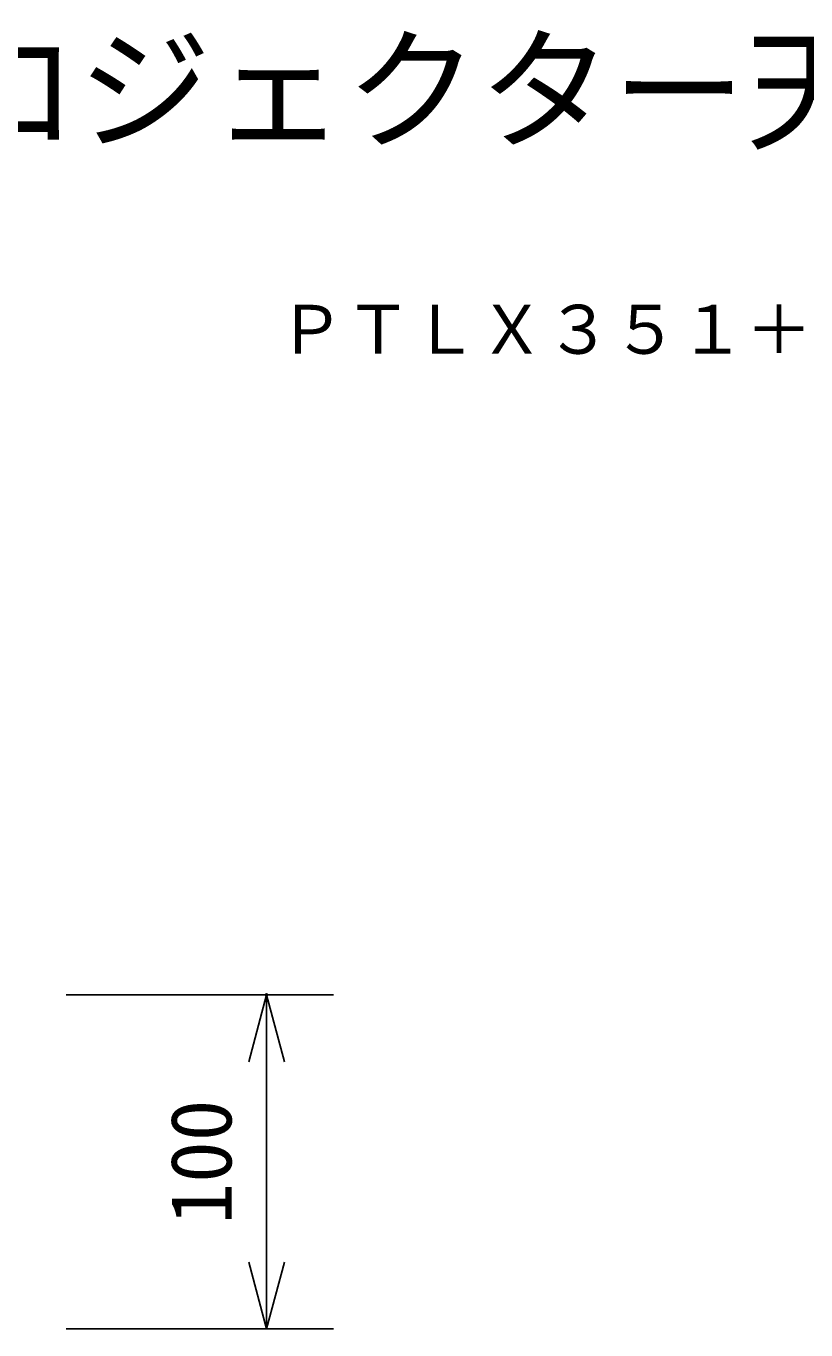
# Model space of a CAD drawing. Units: millimetres, scale not verified. Extents: x -63 to 62, y -57 to 57.
# Drawn here: x -9.08 to 14.27, y 17.71 to 56.75 of the extents above; entities that cross this region are included whole.
import ezdxf
from ezdxf.enums import TextEntityAlignment as Align

# ---------------------------------------------------------------- set-up
doc = ezdxf.new("R2010")
doc.units = ezdxf.units.MM
doc.header["$LTSCALE"] = 0.125
doc.header["$PDMODE"] = 32
doc.header["$PDSIZE"] = 0.0625
for name, color, linetype in [('0-0_0', 7, 'Continuous'), ('0-1_DEFPOINTS', 7, 'Continuous'), ('0-3_MOJI1', 7, 'Continuous'), ('0-5_SUNPO', 7, 'Continuous'), ('0-6_TOUROKU', 7, 'Continuous')]:
    doc.layers.add(name, color=color, linetype=linetype)
doc.styles.add('ＭＳ ゴシック', font='')
doc.styles.get('ＭＳ ゴシック').set_extended_font_data('MS Gothic')

# ---------------------------------------------------------------- blocks, each defined once
blk = doc.blocks.new('_OPEN30')
at = {"layer": '0-0_0'}
blk.add_line((0, 0), (-1, 0), dxfattribs=at)
blk.add_lwpolyline([(-1, 0.26795), (0, 0), (-1, -0.26795)], dxfattribs=at)
blk = doc.blocks.new('D8')
at = {"layer": '0-1_DEFPOINTS'}
for p in [(-11.1872, 17.9722), (-3.1872, 17.9722), (-11.1872, 7.9723)]:
    blk.add_point(p, dxfattribs=at)
at = {"layer": '0-5_SUNPO'}
for p, q in [((-9.1872, 17.9722), (-1.1872, 17.9722)), ((-3.1872, 9.9723), (-3.1872, 15.9722)), ((-9.1872, 7.9723), (-1.1872, 7.9723))]:
    blk.add_line(p, q, dxfattribs=at)
at = {"layer": '0-5_SUNPO', "xscale": 2, "yscale": 2}
for p, rotation in [((-3.1872, 17.9722), 90), ((-3.1872, 7.9723), 270)]:
    blk.add_blockref('_OPEN30', p, dxfattribs=dict(at, rotation=rotation))
at = {"layer": '0-5_SUNPO', "style": 'ＭＳ ゴシック'}
blk.add_text('100', height=1.833, rotation=90, dxfattribs=at).set_placement((-3.6872, 11.0973), align=Align.BOTTOM_LEFT)

msp = doc.modelspace()

# ---------------------------------------------------------------- block references
at = {"layer": '0-5_SUNPO'}
msp.add_blockref('D8', (1.3113, 9.771), dxfattribs=at)

# ---------------------------------------------------------------- texts
at = {"layer": '0-3_MOJI1', "style": 'ＭＳ ゴシック'}
msp.add_text('ＤＬＰ方式プロジェクター天吊り金具付', height=2.933, dxfattribs=at).set_placement((-35.5332, 52.4973), align=Align.BOTTOM_LEFT)
at = {"layer": '0-6_TOUROKU', "style": 'ＭＳ ゴシック'}
msp.add_text('ＰＴＬＸ３５１＋ＥＴＰＫＶ１００Ｓ＋ＥＴＰＫＬ３００Ｂ', height=1.466, dxfattribs=at).set_placement((-1.5332, 46.4973), align=Align.BOTTOM_LEFT)

doc.saveas('drawing.dxf')
